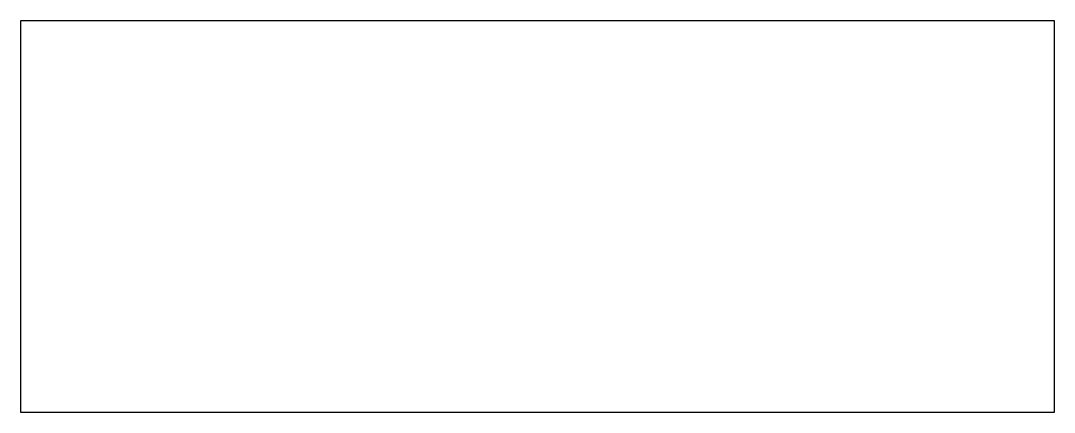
# Model space of a CAD drawing. Extents: x -4.32 to 4.32, y 26.2 to 29.47.
import ezdxf

# ---------------------------------------------------------------- set-up
doc = ezdxf.new("R2010")
doc.units = 0
doc.layers.get('0').update_dxf_attribs({"linetype": 'CONTINUOUS'})

msp = doc.modelspace()

# ---------------------------------------------------------------- linework, layer by layer
msp.add_lwpolyline([(-4.3171, 29.475), (4.3214, 29.475), (4.3214, 26.2), (-4.3171, 26.2)], close=True)

doc.saveas('drawing.dxf')
